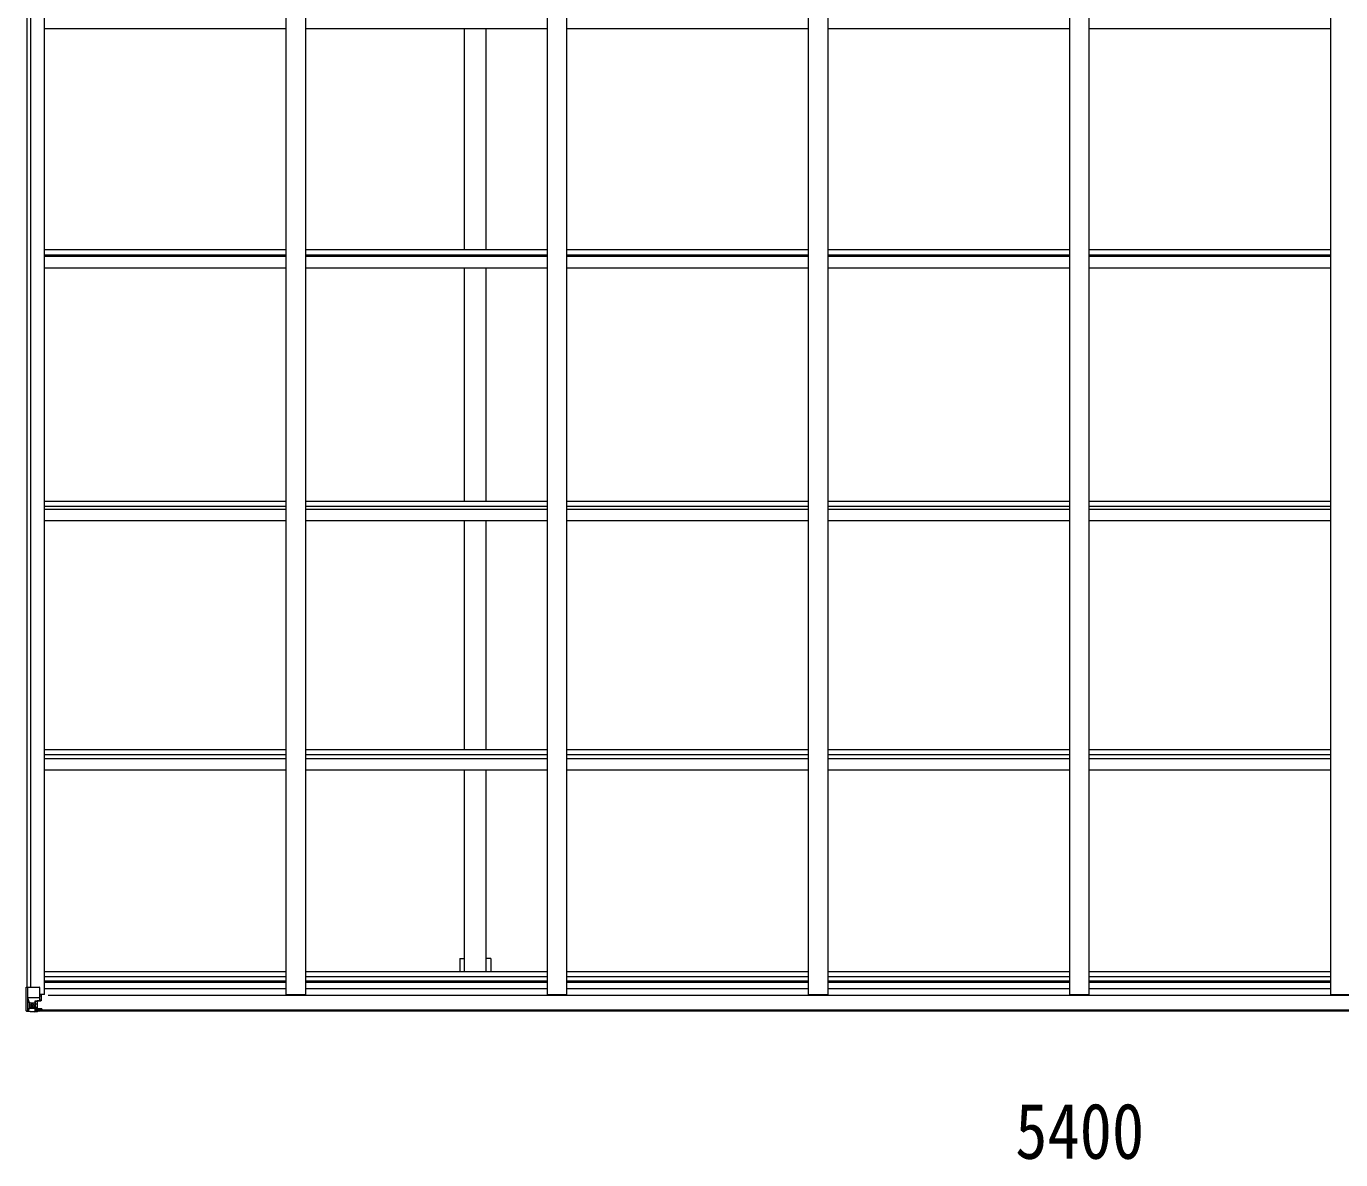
# Model space of a CAD drawing. Units: millimetres at full size; details may follow other scales. Extents: x -8385 to 8479, y -5853 to 5787.
# Drawn here: x 758 to 4130, y 104 to 3011 of the extents above; entities that cross this region are included whole.
import ezdxf
from ezdxf.enums import TextEntityAlignment as Align

# ---------------------------------------------------------------- set-up
doc = ezdxf.new("R2010")
doc.units = ezdxf.units.MM
doc.header["$LTSCALE"] = 30
for name, color, linetype, lineweight in [('0-1_本体', 4, 'Continuous', 9), ('0-2_部品', 7, 'Continuous', 9), ('0-A_寸法', 6, 'Continuous', 9)]:
    doc.layers.add(name, color=color, linetype=linetype, lineweight=lineweight)
doc.styles.add('ＭＳ ゴシック', font='')
doc.styles.get('ＭＳ ゴシック').set_extended_font_data('MS Gothic')

msp = doc.modelspace()

# ---------------------------------------------------------------- linework, layer by layer
at = {"layer": '0-1_本体'}
for p, q in [((805.12, 527.74), (805.12, 5539.7)), ((1425.12, 527.74), (1425.12, 5539.7)), ((1475.12, 527.74), (1475.12, 5539.7)), ((2095.12, 527.74), (2095.12, 5539.7)), ((2145.12, 527.74), (2145.12, 5539.7)), ((2765.12, 527.74), (2765.12, 5539.7)), ((2815.12, 527.74), (2815.12, 5539.7)), ((3435.12, 527.74), (3435.12, 5539.7)), ((3485.12, 527.74), (3485.12, 5539.7)), ((4105.12, 527.74), (4105.12, 5539.7)), ((760.12, 546.2), (760.12, 5521.24)), ((769.94, 546.2), (769.94, 5521.24)), ((805.12, 3005.72), (1425.12, 3005.72)), ((1475.12, 3005.72), (2095.12, 3005.72)), ((1882.62, 2438.2), (1882.62, 3005.72)), ((1937.62, 2438.2), (1937.62, 3005.72)), ((2145.12, 3005.72), (2765.12, 3005.72)), ((2815.12, 3005.72), (3435.12, 3005.72)), ((3485.12, 3005.72), (4105.12, 3005.72)), ((805.12, 2438.2), (1425.12, 2438.2)), ((1475.12, 2438.2), (2095.12, 2438.2)), ((2145.12, 2438.2), (2765.12, 2438.2)), ((2815.12, 2438.2), (3435.12, 2438.2)), ((3485.12, 2438.2), (4105.12, 2438.2)), ((805.12, 2425.18), (1425.12, 2425.18)), ((805.12, 2421.32), (1425.12, 2421.32)), ((1475.12, 2425.18), (2095.12, 2425.18)), ((1475.12, 2421.32), (2095.12, 2421.32)), ((2145.12, 2425.18), (2765.12, 2425.18)), ((2145.12, 2421.32), (2765.12, 2421.32)), ((2815.12, 2425.18), (3435.12, 2425.18)), ((2815.12, 2421.32), (3435.12, 2421.32)), ((3485.12, 2425.18), (4105.12, 2425.18)), ((3485.12, 2421.32), (4105.12, 2421.32)), ((805.12, 2391.52), (1425.12, 2391.52)), ((1475.12, 2391.52), (2095.12, 2391.52)), ((1882.62, 1793.18), (1882.62, 2391.52)), ((1937.62, 1793.18), (1937.62, 2391.52)), ((2145.12, 2391.52), (2765.12, 2391.52)), ((2815.12, 2391.52), (3435.12, 2391.52)), ((3485.12, 2391.52), (4105.12, 2391.52)), ((805.12, 1793.18), (1425.12, 1793.18)), ((1475.12, 1793.18), (2095.12, 1793.18)), ((2145.12, 1793.18), (2765.12, 1793.18)), ((2815.12, 1793.18), (3435.12, 1793.18)), ((3485.12, 1793.18), (4105.12, 1793.18)), ((805.1, 1780.25), (1425.12, 1780.25)), ((805.12, 1772.35), (1425.12, 1772.35)), ((1475.12, 1780.25), (2095.12, 1780.25)), ((1475.12, 1772.35), (2095.12, 1772.35)), ((2145.12, 1780.25), (2765.12, 1780.25)), ((2145.12, 1772.35), (2765.12, 1772.35)), ((2815.12, 1780.25), (3435.12, 1780.25)), ((2815.12, 1772.35), (3435.12, 1772.35)), ((3485.12, 1780.25), (4105.12, 1780.25)), ((3485.12, 1772.35), (4105.12, 1772.35)), ((805.12, 1743.01), (1425.12, 1743.01)), ((1475.12, 1743.01), (2095.12, 1743.01)), ((1882.62, 1156.03), (1882.62, 1743.01)), ((1937.62, 1156.03), (1937.62, 1743.01)), ((2145.12, 1743.01), (2765.12, 1743.01)), ((2815.12, 1743.01), (3435.12, 1743.01)), ((3485.12, 1743.01), (4105.12, 1743.01)), ((805.12, 1156.03), (1425.12, 1156.03)), ((1475.12, 1156.03), (2095.12, 1156.03)), ((2145.12, 1156.03), (2765.12, 1156.03)), ((2815.12, 1156.03), (3435.12, 1156.03)), ((3485.12, 1156.03), (4105.12, 1156.03)), ((805.12, 1143.19), (1425.12, 1143.19)), ((805.12, 1133.03), (1425.12, 1133.03)), ((1475.12, 1143.19), (2095.12, 1143.19)), ((1475.12, 1133.03), (2095.12, 1133.03)), ((2145.12, 1143.19), (2765.12, 1143.19)), ((2145.12, 1133.03), (2765.12, 1133.03)), ((2815.12, 1143.19), (3435.12, 1143.19)), ((2815.12, 1133.03), (3435.12, 1133.03)), ((3485.12, 1143.19), (4105.12, 1143.19)), ((3485.12, 1133.03), (4105.12, 1133.03)), ((805.12, 1104.07), (1425.12, 1104.07)), ((1475.12, 1104.07), (2095.12, 1104.07)), ((1882.62, 586.6), (1882.62, 1104.07)), ((1937.62, 586.6), (1937.62, 1104.07)), ((2145.12, 1104.07), (2765.12, 1104.07)), ((2815.12, 1104.07), (3435.12, 1104.07)), ((3485.12, 1104.07), (4105.12, 1104.07)), ((1870.62, 619.44), (1882.62, 619.44)), ((1870.62, 619.44), (1870.62, 586.6)), ((1949.62, 619.44), (1937.62, 619.44)), ((1949.62, 619.44), (1949.62, 586.6)), ((805.12, 586.6), (1425.12, 586.6)), ((805.12, 573.78), (1425.12, 573.78)), ((1475.12, 586.6), (2095.12, 586.6)), ((1475.12, 573.78), (2095.12, 573.78)), ((2145.12, 586.6), (2765.12, 586.6)), ((2145.12, 573.78), (2765.12, 573.78)), ((2815.12, 586.6), (3435.12, 586.6)), ((2815.12, 573.78), (3435.12, 573.78)), ((3485.12, 586.6), (4105.12, 586.6)), ((3485.12, 573.78), (4105.12, 573.78)), ((805.12, 562.43), (1425.12, 562.43)), ((805.12, 558.65), (1425.12, 558.65)), ((805.12, 542.69), (1425.12, 542.69)), ((1475.12, 562.43), (2095.12, 562.43)), ((1475.12, 558.65), (2095.12, 558.65)), ((1475.12, 542.69), (2095.12, 542.69)), ((2145.12, 562.43), (2765.12, 562.43)), ((2145.12, 558.65), (2765.12, 558.65)), ((2145.12, 542.69), (2765.12, 542.69)), ((2815.12, 562.43), (3435.12, 562.43)), ((2815.12, 558.65), (3435.12, 558.65)), ((2815.12, 542.69), (3435.12, 542.69)), ((3485.12, 562.43), (4105.12, 562.43)), ((3485.12, 558.65), (4105.12, 558.65)), ((3485.12, 542.69), (4105.12, 542.69)), ((805.12, 527.74), (792.12, 527.74)), ((6106.12, 524.41), (814.12, 524.41)), ((1425.12, 527.74), (1475.12, 527.74)), ((2095.12, 527.74), (2145.12, 527.74)), ((2765.12, 527.74), (2815.12, 527.74)), ((3435.12, 527.74), (3485.12, 527.74)), ((4105.12, 527.74), (4155.12, 527.74)), ((781.62, 487.86), (6138.62, 487.86)), ((781.62, 485.44), (6138.62, 485.44))]:
    msp.add_line(p, q, dxfattribs=at)
at = {"layer": '0-2_部品'}
for p, q in [((760.96, 546.2), (791.12, 546.2)), ((760.96, 546.2), (760.96, 485.62)), ((792.12, 545.2), (792.12, 512.11)), ((761.51, 519.32), (768.12, 519.54)), ((761.51, 519.32), (765.65, 507.24)), ((768.12, 506.01), (765.79, 505.97)), ((765.79, 505.97), (765.79, 492.5)), ((768.12, 519.54), (792.12, 519.54)), ((768.12, 506.01), (768.12, 506)), ((768.12, 506), (780.12, 506)), ((780.12, 509.3), (780.12, 483.2)), ((781.62, 506), (780.12, 506)), ((791.29, 511.85), (780.94, 510.19)), ((780.94, 509.56), (791.29, 511.21)), ((780.94, 510.19), (780.94, 509.56)), ((785.62, 510.31), (785.62, 490.34)), ((791.29, 511.21), (791.29, 511.85)), ((791.57, 511.29), (795.62, 511.33)), ((796.62, 523.2), (792.12, 523.2)), ((795.62, 513.06), (796.62, 513.06)), ((796.62, 511.34), (795.62, 511.33)), ((796.62, 527.74), (796.62, 511.34)), ((758.12, 485.5), (758.12, 485.53)), ((759.06, 484.54), (759.06, 484.5)), ((759.06, 484.49), (759.06, 484.49)), ((768.03, 484.11), (760.1, 484.58)), ((760.96, 485.55), (760.96, 485.62)), ((764.93, 489), (762.2, 485.33)), ((765.79, 492.5), (768.12, 492.44)), ((768.12, 492.45), (780.12, 492.45)), ((780.12, 483.32), (768.12, 484.1)), ((773.6, 499.64), (773.6, 500.6)), ((779.12, 492.45), (780.12, 492.45)), ((781.62, 492.45), (780.12, 492.45)), ((781.62, 488.91), (780.12, 488.91)), ((780.12, 484.09), (786.62, 483.69)), ((786.62, 482.81), (780.12, 483.2)), ((785.62, 502.41), (781.62, 502.41)), ((785.62, 494.2), (781.62, 494.2)), ((782.12, 489.27), (781.62, 489.27)), ((786.62, 484.62), (781.62, 484.7)), ((781.73, 490.57), (785.62, 490.57)), ((782.11, 490.36), (782.11, 490.2)), ((782.11, 490.2), (782.12, 490.2)), ((792.12, 490.11), (782.12, 490.2)), ((782.12, 488.25), (782.12, 490.2)), ((790.12, 488.27), (782.12, 488.27)), ((790.12, 488.25), (782.12, 488.25)), ((786.62, 484.62), (786.62, 485.44)), ((786.62, 484.21), (786.62, 484.62)), ((786.62, 484.21), (786.62, 483.69)), ((786.62, 483.69), (786.62, 482.81)), ((791.62, 485), (791.62, 485.44)), ((791.92, 485), (791.62, 485)), ((791.92, 485), (793.61, 485.44)), ((792.12, 490.11), (792.12, 488.5)), ((792.12, 488.5), (797.12, 488.5)), ((797.12, 487.86), (797.12, 488.5)), ((797.12, 488.5), (798.12, 488.5)), ((798.12, 490.19), (798.12, 490.07)), ((798.12, 488.5), (798.12, 490.07)), ((798.12, 488.5), (798.12, 487.86))]:
    msp.add_line(p, q, dxfattribs=at)
for points in [[(758.12, 485.53), (758.12, 546.2), (760.96, 546.2)], [(786.62, 484.21), (781.62, 484.21), (781.62, 509.67)], [(795.62, 511.33), (795.62, 513.06), (792.12, 513.08)], [(759.06, 484.49), (768.12, 483.94), (780.12, 483.2)], [(771.68, 498.68), (770.72, 498.68), (770.72, 497.72), (771.68, 497.72)], [(773.6, 500.6), (772.64, 500.6), (772.64, 499.64)], [(772.64, 496.76), (772.64, 495.8), (773.6, 495.8), (773.6, 496.76)], [(774.56, 497.72), (775.52, 497.72), (775.52, 498.68), (774.56, 498.68)], [(797.12, 490.23), (782.12, 490.36), (782.11, 490.36)], [(782.12, 489.27), (790.12, 489.27), (790.12, 487.86)], [(792.12, 490.11), (792.12, 490.12), (798.12, 490.07)]]:
    msp.add_lwpolyline(points, dxfattribs=at)
msp.add_circle((773.12, 498.2), 5.3, dxfattribs=at)
for centre, radius, start, end in [((791.12, 545.2), 1, 0, 90), ((781.05, 509.26), 0.937, 96.73234, 177.67791), ((781.05, 508.63), 0.937, 96.73234, 177.67791), ((791.18, 512.78), 0.937, 276.73234, 357.67791), ((791.18, 512.14), 0.937, 276.73234, 357.67791), ((759.12, 485.53), 0.999, 180.04917, 266.5576), ((759.12, 485.5), 0.999, 180.04917, 266.5576), ((759.12, 485.49), 1, 179.99921, 266.49983), ((760.27, 471.89), 12.7, 84.89689, 90.75534), ((762.24, 485.5), 1.28, 177.54105, 228.82169), ((771.68, 499.64), 0.96, 270, 0), ((771.68, 496.76), 0.96, 0, 90), ((774.56, 499.64), 0.96, 180, 270), ((774.56, 496.76), 0.96, 90, 180), ((782.13, 490.88), 0.513, 178.95293, 268.11972), ((782.12, 490.7), 0.5, 179.95536, 269.47105), ((782.12, 487.77), 0.5, 89.99891, 179.99891), ((782.12, 487.75), 0.5, 90.00309, 180.00198), ((797.26, 482.54), 7.69, 83.56574, 91.03001)]:
    msp.add_arc(centre, radius, start, end, dxfattribs=at)
for centre, major_axis, ratio, start_param, end_param in [((762.23, 516.98), (0.85, -2.32), 0.403757, 3.0087805, 3.9744392), ((764.38, 505.95), (0, -3), 0.468246, 1.5772882, 2.0127935), ((761.06, 484.41), (2, -0.12), 0.060933, 2.0712557, 3.1453404), ((960.06, 472.18), (201, -12.36), 0.060933, 3.1453404, 3.145839), ((761.25, 487.51), (-0.02, -3), 0.466854, 0.125683, 0.7596956), ((762.91, 492.58), (0.03, -5), 0.573921, 0.7672717, 1.551125), ((686.37, 492.45), (81.75, 0), 0.061163, 6.2824128, 6.2831853)]:
    msp.add_ellipse(centre, major_axis=major_axis, ratio=ratio, start_param=start_param, end_param=end_param, dxfattribs=at)

# ---------------------------------------------------------------- texts
at = {"layer": '0-A_寸法', "color": 7, "style": 'ＭＳ ゴシック', "width": 0.85}
msp.add_text('5400', height=143, dxfattribs=at).set_placement((3295.12, 62.99), align=Align.BOTTOM_LEFT)

doc.saveas('drawing.dxf')
